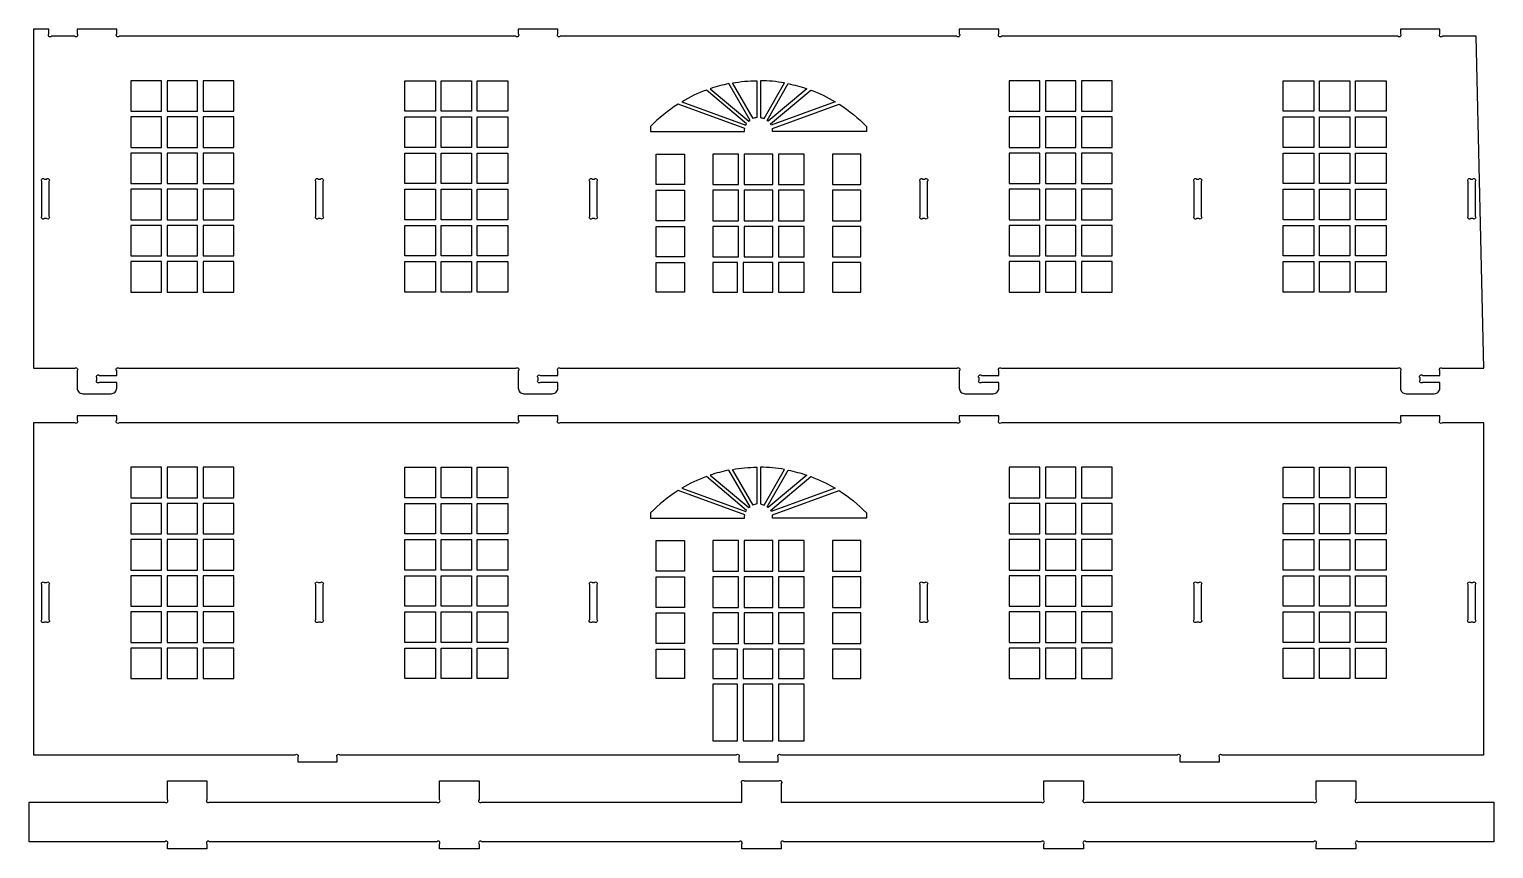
# Model space of a CAD drawing. Extents: x 9479 to 9938, y 971 to 1224.
# Drawn here: x 9599.5 to 9703.2, y 1165.8 to 1223.8 of the extents above; entities that cross this region are included whole.
import ezdxf

# ---------------------------------------------------------------- set-up
doc = ezdxf.new("R2010")
doc.units = 0
doc.header["$MEASUREMENT"] = 0
doc.layers.add('LAYER_1', color=18, linetype='CONTINUOUS')

msp = doc.modelspace()

# ---------------------------------------------------------------- linework, layer by layer
at = {"layer": 'LAYER_1'}
for points in [[(9701.96, 1223.3), (9699.58, 1223.3, -1), (9699.4, 1223.47), (9699.4, 1223.8), (9696.6, 1223.8), (9696.6, 1223.47, -1), (9696.43, 1223.3), (9668.35, 1223.3, -1), (9668.17, 1223.47), (9668.17, 1223.8), (9665.37, 1223.8), (9665.37, 1223.47, -1), (9665.19, 1223.3), (9637.11, 1223.3, -1), (9636.94, 1223.47), (9636.94, 1223.8), (9634.14, 1223.8), (9634.14, 1223.47, -1), (9633.96, 1223.3), (9605.88, 1223.3, -1), (9605.7, 1223.47), (9605.7, 1223.8), (9602.9, 1223.8), (9602.9, 1223.47, -1), (9602.73, 1223.3), (9601.08, 1223.3, -1), (9600.9, 1223.47), (9600.9, 1223.8), (9599.8, 1223.8), (9599.8, 1199.8), (9602.73, 1199.8, -1), (9602.9, 1199.62), (9602.9, 1198.4, 0.414214), (9603.3, 1198), (9605.3, 1198, 0.414214), (9605.7, 1198.4), (9605.7, 1198.8), (9604.48, 1198.8, -1), (9604.3, 1198.97), (9604.3, 1199.12, -1), (9604.48, 1199.3), (9605.7, 1199.3), (9605.7, 1199.62, -1), (9605.88, 1199.8), (9633.96, 1199.8, -1), (9634.14, 1199.62), (9634.14, 1198.4, 0.414214), (9634.54, 1198), (9636.54, 1198, 0.414214), (9636.94, 1198.4), (9636.94, 1198.8), (9635.71, 1198.8, -1), (9635.54, 1198.97), (9635.54, 1199.12, -1), (9635.71, 1199.3), (9636.94, 1199.3), (9636.94, 1199.62, -1), (9637.11, 1199.8), (9665.19, 1199.8, -1), (9665.37, 1199.62), (9665.37, 1198.4, 0.414214), (9665.77, 1198), (9667.77, 1198, 0.414214), (9668.17, 1198.4), (9668.17, 1198.8), (9666.95, 1198.8, -1), (9666.77, 1198.97), (9666.77, 1199.12, -1), (9666.95, 1199.3), (9668.17, 1199.3), (9668.17, 1199.62, -1), (9668.35, 1199.8), (9696.43, 1199.8, -1), (9696.6, 1199.62), (9696.6, 1198.4, 0.414214), (9697, 1198), (9699, 1198, 0.414214), (9699.4, 1198.4), (9699.4, 1198.8), (9698.18, 1198.8, -1), (9698, 1198.97), (9698, 1199.12, -1), (9698.18, 1199.3), (9699.4, 1199.3), (9699.4, 1199.62, -1), (9699.58, 1199.8), (9702.5, 1199.8)], [(9650.55, 1217.35), (9649.05, 1219.95, 0.032185), (9647.73, 1219.59), (9650.47, 1217.29, -0.024608)], [(9649.31, 1220, -0.040607), (9651.03, 1220.16), (9651.03, 1217.55, 0.068342), (9650.76, 1217.48)], [(9652.99, 1220, 0.040607), (9651.28, 1220.16), (9651.28, 1217.55, -0.068342), (9651.54, 1217.48)], [(9651.76, 1217.35), (9653.25, 1219.95, -0.032185), (9654.57, 1219.59), (9651.83, 1217.29, 0.024608)], [(9650.15, 1216.56, -0.055993), (9650.18, 1216.78), (9645.45, 1218.5, 0.059041), (9643.51, 1216.92), (9643.51, 1216.56)], [(9645.72, 1218.67), (9650.26, 1217.01, -0.024608), (9650.31, 1217.1), (9647.46, 1219.5, 0.04529)], [(9656.58, 1218.67), (9652.04, 1217.01, 0.024608), (9651.99, 1217.1), (9654.85, 1219.5, -0.04529)], [(9652.15, 1216.56, 0.055993), (9652.13, 1216.78), (9656.85, 1218.5, -0.059041), (9658.79, 1216.92), (9658.79, 1216.56)], [(9600.9, 1213.02), (9600.9, 1210.57, -1), (9600.73, 1210.4), (9600.58, 1210.4, -1), (9600.4, 1210.57), (9600.4, 1213.02, -1), (9600.58, 1213.2), (9600.73, 1213.2, -1)], [(9620.3, 1213.02), (9620.3, 1210.57, -1), (9620.13, 1210.4), (9619.98, 1210.4, -1), (9619.8, 1210.57), (9619.8, 1213.02, -1), (9619.98, 1213.2), (9620.13, 1213.2, -1)], [(9639.7, 1213.02), (9639.7, 1210.57, -1), (9639.53, 1210.4), (9639.38, 1210.4, -1), (9639.2, 1210.57), (9639.2, 1213.02, -1), (9639.38, 1213.2), (9639.53, 1213.2, -1)], [(9663.1, 1213.02), (9663.1, 1210.57, -1), (9662.93, 1210.4), (9662.78, 1210.4, -1), (9662.6, 1210.57), (9662.6, 1213.02, -1), (9662.78, 1213.2), (9662.93, 1213.2, -1)], [(9682.5, 1213.02), (9682.5, 1210.57, -1), (9682.33, 1210.4), (9682.18, 1210.4, -1), (9682, 1210.57), (9682, 1213.02, -1), (9682.18, 1213.2), (9682.33, 1213.2, -1)], [(9701.9, 1213.02), (9701.9, 1210.57, -1), (9701.73, 1210.4), (9701.58, 1210.4, -1), (9701.4, 1210.57), (9701.4, 1213.02, -1), (9701.58, 1213.2), (9701.73, 1213.2, -1)], [(9599.8, 1172.44), (9618.34, 1172.44, -1), (9618.52, 1172.27), (9618.52, 1171.94), (9621.32, 1171.94), (9621.32, 1172.27, -1), (9621.5, 1172.44), (9649.58, 1172.44, -1), (9649.75, 1172.27), (9649.75, 1171.94), (9652.55, 1171.94), (9652.55, 1172.27, -1), (9652.73, 1172.44), (9680.81, 1172.44, -1), (9680.99, 1172.27), (9680.99, 1171.94), (9683.79, 1171.94), (9683.79, 1172.27, -1), (9683.96, 1172.44), (9702.5, 1172.44), (9702.5, 1195.94), (9699.58, 1195.94, -1), (9699.4, 1196.12), (9699.4, 1196.44), (9696.6, 1196.44), (9696.6, 1196.12, -1), (9696.43, 1195.94), (9668.35, 1195.94, -1), (9668.17, 1196.12), (9668.17, 1196.44), (9665.37, 1196.44), (9665.37, 1196.12, -1), (9665.19, 1195.94), (9637.11, 1195.94, -1), (9636.94, 1196.12), (9636.94, 1196.44), (9634.14, 1196.44), (9634.14, 1196.12, -1), (9633.96, 1195.94), (9605.88, 1195.94, -1), (9605.7, 1196.12), (9605.7, 1196.44), (9602.9, 1196.44), (9602.9, 1196.12, -1), (9602.73, 1195.94), (9599.8, 1195.94)], [(9650.55, 1190), (9649.05, 1192.59, 0.032185), (9647.73, 1192.24), (9650.47, 1189.94, -0.024608)], [(9649.31, 1192.64, -0.040607), (9651.03, 1192.8), (9651.03, 1190.2, 0.068342), (9650.76, 1190.12)], [(9652.99, 1192.64, 0.040607), (9651.28, 1192.8), (9651.28, 1190.2, -0.068342), (9651.54, 1190.12)], [(9651.76, 1190), (9653.25, 1192.59, -0.032185), (9654.57, 1192.24), (9651.83, 1189.94, 0.024608)], [(9645.72, 1191.31), (9650.26, 1189.66, -0.024608), (9650.31, 1189.74), (9647.46, 1192.14, 0.04529)], [(9656.58, 1191.31), (9652.04, 1189.66, 0.024608), (9651.99, 1189.74), (9654.85, 1192.14, -0.04529)], [(9650.15, 1189.2, -0.055993), (9650.18, 1189.42), (9645.45, 1191.14, 0.059041), (9643.51, 1189.56), (9643.51, 1189.2)], [(9652.15, 1189.2, 0.055993), (9652.13, 1189.42), (9656.85, 1191.14, -0.059041), (9658.79, 1189.56), (9658.79, 1189.2)], [(9600.9, 1184.47), (9600.9, 1182.02, -1), (9600.73, 1181.84), (9600.58, 1181.84, -1), (9600.4, 1182.02), (9600.4, 1184.47, -1), (9600.58, 1184.64), (9600.73, 1184.64, -1)], [(9620.3, 1184.47), (9620.3, 1182.02, -1), (9620.13, 1181.84), (9619.98, 1181.84, -1), (9619.8, 1182.02), (9619.8, 1184.47, -1), (9619.98, 1184.64), (9620.13, 1184.64, -1)], [(9639.7, 1184.47), (9639.7, 1182.02, -1), (9639.53, 1181.84), (9639.38, 1181.84, -1), (9639.2, 1182.02), (9639.2, 1184.47, -1), (9639.38, 1184.64), (9639.53, 1184.64, -1)], [(9663.1, 1184.47), (9663.1, 1182.02, -1), (9662.93, 1181.84), (9662.78, 1181.84, -1), (9662.6, 1182.02), (9662.6, 1184.47, -1), (9662.78, 1184.64), (9662.93, 1184.64, -1)], [(9682.5, 1184.47), (9682.5, 1182.02, -1), (9682.33, 1181.84), (9682.18, 1181.84, -1), (9682, 1182.02), (9682, 1184.47, -1), (9682.18, 1184.64), (9682.33, 1184.64, -1)], [(9701.9, 1184.47), (9701.9, 1182.02, -1), (9701.73, 1181.84), (9701.58, 1181.84, -1), (9701.4, 1182.02), (9701.4, 1184.47, -1), (9701.58, 1184.64), (9701.73, 1184.64, -1)], [(9703.21, 1166.29), (9693.61, 1166.29, 1), (9693.44, 1166.12), (9693.44, 1165.79), (9690.64, 1165.79), (9690.64, 1166.12, 1), (9690.46, 1166.29), (9674.34, 1166.29, 1), (9674.16, 1166.12), (9674.16, 1165.79), (9671.36, 1165.79), (9671.36, 1166.12, 1), (9671.18, 1166.29), (9652.94, 1166.29, 1), (9652.76, 1166.12), (9652.76, 1165.79), (9649.96, 1165.79), (9649.96, 1166.12, 1), (9649.78, 1166.29), (9631.54, 1166.29, 1), (9631.36, 1166.12), (9631.36, 1165.79), (9628.56, 1165.79), (9628.56, 1166.12, 1), (9628.38, 1166.29), (9612.26, 1166.29, 1), (9612.09, 1166.12), (9612.09, 1165.79), (9609.29, 1165.79), (9609.29, 1166.12, 1), (9609.11, 1166.29), (9599.51, 1166.29), (9599.51, 1169.09), (9609.11, 1169.09, 1), (9609.29, 1169.27), (9609.29, 1170.59), (9612.09, 1170.59), (9612.09, 1169.27, 1), (9612.26, 1169.09), (9628.38, 1169.09, 1), (9628.56, 1169.27), (9628.56, 1170.59), (9631.36, 1170.59), (9631.36, 1169.27, 1), (9631.54, 1169.09), (9649.96, 1169.09), (9649.96, 1170.42, -1), (9650.14, 1170.59), (9652.58, 1170.59, -1), (9652.76, 1170.42), (9652.76, 1169.09), (9671.18, 1169.09, 1), (9671.36, 1169.27), (9671.36, 1170.59), (9674.16, 1170.59), (9674.16, 1169.27, 1), (9674.34, 1169.09), (9690.46, 1169.09, 1), (9690.64, 1169.27), (9690.64, 1170.59), (9693.44, 1170.59), (9693.44, 1169.27, 1), (9693.61, 1169.09), (9703.21, 1169.09)]]:
    msp.add_lwpolyline(points, format="xyb", close=True, dxfattribs=at)
for points in [[(9606.71, 1218), (9608.87, 1218), (9608.87, 1220.16), (9606.71, 1220.16)], [(9609.27, 1218), (9611.43, 1218), (9611.43, 1220.16), (9609.27, 1220.16)], [(9611.83, 1218), (9613.99, 1218), (9613.99, 1220.16), (9611.83, 1220.16)], [(9628.27, 1218), (9626.11, 1218), (9626.11, 1220.16), (9628.27, 1220.16)], [(9630.83, 1218), (9628.67, 1218), (9628.67, 1220.16), (9630.83, 1220.16)], [(9633.39, 1218), (9631.23, 1218), (9631.23, 1220.16), (9633.39, 1220.16)], [(9668.91, 1218), (9671.07, 1218), (9671.07, 1220.16), (9668.91, 1220.16)], [(9671.47, 1218), (9673.63, 1218), (9673.63, 1220.16), (9671.47, 1220.16)], [(9674.03, 1218), (9676.19, 1218), (9676.19, 1220.16), (9674.03, 1220.16)], [(9690.47, 1218), (9688.31, 1218), (9688.31, 1220.16), (9690.47, 1220.16)], [(9693.03, 1218), (9690.87, 1218), (9690.87, 1220.16), (9693.03, 1220.16)], [(9695.59, 1218), (9693.43, 1218), (9693.43, 1220.16), (9695.59, 1220.16)], [(9606.71, 1215.44), (9608.87, 1215.44), (9608.87, 1217.6), (9606.71, 1217.6)], [(9609.27, 1215.44), (9611.43, 1215.44), (9611.43, 1217.6), (9609.27, 1217.6)], [(9611.83, 1215.44), (9613.99, 1215.44), (9613.99, 1217.6), (9611.83, 1217.6)], [(9628.27, 1215.44), (9626.11, 1215.44), (9626.11, 1217.6), (9628.27, 1217.6)], [(9630.83, 1215.44), (9628.67, 1215.44), (9628.67, 1217.6), (9630.83, 1217.6)], [(9633.39, 1215.44), (9631.23, 1215.44), (9631.23, 1217.6), (9633.39, 1217.6)], [(9668.91, 1215.44), (9671.07, 1215.44), (9671.07, 1217.6), (9668.91, 1217.6)], [(9671.47, 1215.44), (9673.63, 1215.44), (9673.63, 1217.6), (9671.47, 1217.6)], [(9674.03, 1215.44), (9676.19, 1215.44), (9676.19, 1217.6), (9674.03, 1217.6)], [(9690.47, 1215.44), (9688.31, 1215.44), (9688.31, 1217.6), (9690.47, 1217.6)], [(9693.03, 1215.44), (9690.87, 1215.44), (9690.87, 1217.6), (9693.03, 1217.6)], [(9695.59, 1215.44), (9693.43, 1215.44), (9693.43, 1217.6), (9695.59, 1217.6)], [(9606.71, 1212.88), (9608.87, 1212.88), (9608.87, 1215.04), (9606.71, 1215.04)], [(9609.27, 1212.88), (9611.43, 1212.88), (9611.43, 1215.04), (9609.27, 1215.04)], [(9611.83, 1212.88), (9613.99, 1212.88), (9613.99, 1215.04), (9611.83, 1215.04)], [(9628.27, 1212.88), (9626.11, 1212.88), (9626.11, 1215.04), (9628.27, 1215.04)], [(9630.83, 1212.88), (9628.67, 1212.88), (9628.67, 1215.04), (9630.83, 1215.04)], [(9633.39, 1212.88), (9631.23, 1212.88), (9631.23, 1215.04), (9633.39, 1215.04)], [(9645.91, 1212.8), (9643.91, 1212.8), (9643.91, 1214.96), (9645.91, 1214.96)], [(9647.91, 1212.8), (9649.74, 1212.8), (9649.74, 1214.96), (9647.91, 1214.96)], [(9650.14, 1212.8), (9652.17, 1212.8), (9652.17, 1214.96), (9650.14, 1214.96)], [(9652.57, 1212.8), (9654.39, 1212.8), (9654.39, 1214.96), (9652.57, 1214.96)], [(9656.39, 1212.8), (9658.39, 1212.8), (9658.39, 1214.96), (9656.39, 1214.96)], [(9668.91, 1212.88), (9671.07, 1212.88), (9671.07, 1215.04), (9668.91, 1215.04)], [(9671.47, 1212.88), (9673.63, 1212.88), (9673.63, 1215.04), (9671.47, 1215.04)], [(9674.03, 1212.88), (9676.19, 1212.88), (9676.19, 1215.04), (9674.03, 1215.04)], [(9690.47, 1212.88), (9688.31, 1212.88), (9688.31, 1215.04), (9690.47, 1215.04)], [(9693.03, 1212.88), (9690.87, 1212.88), (9690.87, 1215.04), (9693.03, 1215.04)], [(9695.59, 1212.88), (9693.43, 1212.88), (9693.43, 1215.04), (9695.59, 1215.04)], [(9606.71, 1210.32), (9608.87, 1210.32), (9608.87, 1212.48), (9606.71, 1212.48)], [(9609.27, 1210.32), (9611.43, 1210.32), (9611.43, 1212.48), (9609.27, 1212.48)], [(9611.83, 1210.32), (9613.99, 1210.32), (9613.99, 1212.48), (9611.83, 1212.48)], [(9628.27, 1210.32), (9626.11, 1210.32), (9626.11, 1212.48), (9628.27, 1212.48)], [(9630.83, 1210.32), (9628.67, 1210.32), (9628.67, 1212.48), (9630.83, 1212.48)], [(9633.39, 1210.32), (9631.23, 1210.32), (9631.23, 1212.48), (9633.39, 1212.48)], [(9645.91, 1210.24), (9643.91, 1210.24), (9643.91, 1212.4), (9645.91, 1212.4)], [(9647.91, 1210.24), (9649.74, 1210.24), (9649.74, 1212.4), (9647.91, 1212.4)], [(9650.14, 1210.24), (9652.17, 1210.24), (9652.17, 1212.4), (9650.14, 1212.4)], [(9652.57, 1210.24), (9654.39, 1210.24), (9654.39, 1212.4), (9652.57, 1212.4)], [(9656.39, 1210.24), (9658.39, 1210.24), (9658.39, 1212.4), (9656.39, 1212.4)], [(9668.91, 1210.32), (9671.07, 1210.32), (9671.07, 1212.48), (9668.91, 1212.48)], [(9671.47, 1210.32), (9673.63, 1210.32), (9673.63, 1212.48), (9671.47, 1212.48)], [(9674.03, 1210.32), (9676.19, 1210.32), (9676.19, 1212.48), (9674.03, 1212.48)], [(9690.47, 1210.32), (9688.31, 1210.32), (9688.31, 1212.48), (9690.47, 1212.48)], [(9693.03, 1210.32), (9690.87, 1210.32), (9690.87, 1212.48), (9693.03, 1212.48)], [(9695.59, 1210.32), (9693.43, 1210.32), (9693.43, 1212.48), (9695.59, 1212.48)], [(9606.71, 1207.76), (9608.87, 1207.76), (9608.87, 1209.92), (9606.71, 1209.92)], [(9609.27, 1207.76), (9611.43, 1207.76), (9611.43, 1209.92), (9609.27, 1209.92)], [(9611.83, 1207.76), (9613.99, 1207.76), (9613.99, 1209.92), (9611.83, 1209.92)], [(9628.27, 1207.76), (9626.11, 1207.76), (9626.11, 1209.92), (9628.27, 1209.92)], [(9630.83, 1207.76), (9628.67, 1207.76), (9628.67, 1209.92), (9630.83, 1209.92)], [(9633.39, 1207.76), (9631.23, 1207.76), (9631.23, 1209.92), (9633.39, 1209.92)], [(9645.91, 1209.84), (9645.91, 1207.68), (9643.91, 1207.68), (9643.91, 1209.84)], [(9647.91, 1207.68), (9649.74, 1207.68), (9649.74, 1209.84), (9647.91, 1209.84)], [(9650.14, 1207.68), (9652.17, 1207.68), (9652.17, 1209.84), (9650.14, 1209.84)], [(9652.57, 1207.68), (9654.39, 1207.68), (9654.39, 1209.84), (9652.57, 1209.84)], [(9656.39, 1209.84), (9656.39, 1207.68), (9658.39, 1207.68), (9658.39, 1209.84)], [(9668.91, 1207.76), (9671.07, 1207.76), (9671.07, 1209.92), (9668.91, 1209.92)], [(9671.47, 1207.76), (9673.63, 1207.76), (9673.63, 1209.92), (9671.47, 1209.92)], [(9674.03, 1207.76), (9676.19, 1207.76), (9676.19, 1209.92), (9674.03, 1209.92)], [(9690.47, 1207.76), (9688.31, 1207.76), (9688.31, 1209.92), (9690.47, 1209.92)], [(9693.03, 1207.76), (9690.87, 1207.76), (9690.87, 1209.92), (9693.03, 1209.92)], [(9695.59, 1207.76), (9693.43, 1207.76), (9693.43, 1209.92), (9695.59, 1209.92)], [(9606.71, 1205.2), (9608.87, 1205.2), (9608.87, 1207.36), (9606.71, 1207.36)], [(9609.27, 1205.2), (9611.43, 1205.2), (9611.43, 1207.36), (9609.27, 1207.36)], [(9611.83, 1205.2), (9613.99, 1205.2), (9613.99, 1207.36), (9611.83, 1207.36)], [(9628.27, 1205.2), (9626.11, 1205.2), (9626.11, 1207.36), (9628.27, 1207.36)], [(9630.83, 1205.2), (9628.67, 1205.2), (9628.67, 1207.36), (9630.83, 1207.36)], [(9633.39, 1205.2), (9631.23, 1205.2), (9631.23, 1207.36), (9633.39, 1207.36)], [(9645.91, 1207.28), (9645.91, 1205.2), (9643.91, 1205.2), (9643.91, 1207.28)], [(9647.91, 1205.2), (9649.67, 1205.2), (9649.67, 1207.28), (9647.91, 1207.28)], [(9650.07, 1205.2), (9652.17, 1205.2), (9652.17, 1207.28), (9650.07, 1207.28)], [(9652.57, 1205.2), (9654.39, 1205.2), (9654.39, 1207.28), (9652.57, 1207.28)], [(9656.39, 1207.28), (9656.39, 1205.2), (9658.39, 1205.2), (9658.39, 1207.28)], [(9668.91, 1205.2), (9671.07, 1205.2), (9671.07, 1207.36), (9668.91, 1207.36)], [(9671.47, 1205.2), (9673.63, 1205.2), (9673.63, 1207.36), (9671.47, 1207.36)], [(9674.03, 1205.2), (9676.19, 1205.2), (9676.19, 1207.36), (9674.03, 1207.36)], [(9690.47, 1205.2), (9688.31, 1205.2), (9688.31, 1207.36), (9690.47, 1207.36)], [(9693.03, 1205.2), (9690.87, 1205.2), (9690.87, 1207.36), (9693.03, 1207.36)], [(9695.59, 1205.2), (9693.43, 1205.2), (9693.43, 1207.36), (9695.59, 1207.36)], [(9606.71, 1190.64), (9608.87, 1190.64), (9608.87, 1192.8), (9606.71, 1192.8)], [(9609.27, 1190.64), (9611.43, 1190.64), (9611.43, 1192.8), (9609.27, 1192.8)], [(9611.83, 1190.64), (9613.99, 1190.64), (9613.99, 1192.8), (9611.83, 1192.8)], [(9628.27, 1190.64), (9626.11, 1190.64), (9626.11, 1192.8), (9628.27, 1192.8)], [(9630.83, 1190.64), (9628.67, 1190.64), (9628.67, 1192.8), (9630.83, 1192.8)], [(9633.39, 1190.64), (9631.23, 1190.64), (9631.23, 1192.8), (9633.39, 1192.8)], [(9668.91, 1190.64), (9671.07, 1190.64), (9671.07, 1192.8), (9668.91, 1192.8)], [(9671.47, 1190.64), (9673.63, 1190.64), (9673.63, 1192.8), (9671.47, 1192.8)], [(9674.03, 1190.64), (9676.19, 1190.64), (9676.19, 1192.8), (9674.03, 1192.8)], [(9690.47, 1190.64), (9688.31, 1190.64), (9688.31, 1192.8), (9690.47, 1192.8)], [(9693.03, 1190.64), (9690.87, 1190.64), (9690.87, 1192.8), (9693.03, 1192.8)], [(9695.59, 1190.64), (9693.43, 1190.64), (9693.43, 1192.8), (9695.59, 1192.8)], [(9606.71, 1188.08), (9608.87, 1188.08), (9608.87, 1190.24), (9606.71, 1190.24)], [(9609.27, 1188.08), (9611.43, 1188.08), (9611.43, 1190.24), (9609.27, 1190.24)], [(9611.83, 1188.08), (9613.99, 1188.08), (9613.99, 1190.24), (9611.83, 1190.24)], [(9628.27, 1188.08), (9626.11, 1188.08), (9626.11, 1190.24), (9628.27, 1190.24)], [(9630.83, 1188.08), (9628.67, 1188.08), (9628.67, 1190.24), (9630.83, 1190.24)], [(9633.39, 1188.08), (9631.23, 1188.08), (9631.23, 1190.24), (9633.39, 1190.24)], [(9668.91, 1188.08), (9671.07, 1188.08), (9671.07, 1190.24), (9668.91, 1190.24)], [(9671.47, 1188.08), (9673.63, 1188.08), (9673.63, 1190.24), (9671.47, 1190.24)], [(9674.03, 1188.08), (9676.19, 1188.08), (9676.19, 1190.24), (9674.03, 1190.24)], [(9690.47, 1188.08), (9688.31, 1188.08), (9688.31, 1190.24), (9690.47, 1190.24)], [(9693.03, 1188.08), (9690.87, 1188.08), (9690.87, 1190.24), (9693.03, 1190.24)], [(9695.59, 1188.08), (9693.43, 1188.08), (9693.43, 1190.24), (9695.59, 1190.24)], [(9606.71, 1185.52), (9608.87, 1185.52), (9608.87, 1187.68), (9606.71, 1187.68)], [(9609.27, 1185.52), (9611.43, 1185.52), (9611.43, 1187.68), (9609.27, 1187.68)], [(9611.83, 1185.52), (9613.99, 1185.52), (9613.99, 1187.68), (9611.83, 1187.68)], [(9628.27, 1185.52), (9626.11, 1185.52), (9626.11, 1187.68), (9628.27, 1187.68)], [(9630.83, 1185.52), (9628.67, 1185.52), (9628.67, 1187.68), (9630.83, 1187.68)], [(9633.39, 1185.52), (9631.23, 1185.52), (9631.23, 1187.68), (9633.39, 1187.68)], [(9645.91, 1185.44), (9643.91, 1185.44), (9643.91, 1187.6), (9645.91, 1187.6)], [(9647.91, 1185.44), (9649.74, 1185.44), (9649.74, 1187.6), (9647.91, 1187.6)], [(9650.14, 1185.44), (9652.17, 1185.44), (9652.17, 1187.6), (9650.14, 1187.6)], [(9652.57, 1185.44), (9654.39, 1185.44), (9654.39, 1187.6), (9652.57, 1187.6)], [(9656.39, 1185.44), (9658.39, 1185.44), (9658.39, 1187.6), (9656.39, 1187.6)], [(9668.91, 1185.52), (9671.07, 1185.52), (9671.07, 1187.68), (9668.91, 1187.68)], [(9671.47, 1185.52), (9673.63, 1185.52), (9673.63, 1187.68), (9671.47, 1187.68)], [(9674.03, 1185.52), (9676.19, 1185.52), (9676.19, 1187.68), (9674.03, 1187.68)], [(9690.47, 1185.52), (9688.31, 1185.52), (9688.31, 1187.68), (9690.47, 1187.68)], [(9693.03, 1185.52), (9690.87, 1185.52), (9690.87, 1187.68), (9693.03, 1187.68)], [(9695.59, 1185.52), (9693.43, 1185.52), (9693.43, 1187.68), (9695.59, 1187.68)], [(9606.71, 1182.96), (9608.87, 1182.96), (9608.87, 1185.12), (9606.71, 1185.12)], [(9609.27, 1182.96), (9611.43, 1182.96), (9611.43, 1185.12), (9609.27, 1185.12)], [(9611.83, 1182.96), (9613.99, 1182.96), (9613.99, 1185.12), (9611.83, 1185.12)], [(9628.27, 1182.96), (9626.11, 1182.96), (9626.11, 1185.12), (9628.27, 1185.12)], [(9630.83, 1182.96), (9628.67, 1182.96), (9628.67, 1185.12), (9630.83, 1185.12)], [(9633.39, 1182.96), (9631.23, 1182.96), (9631.23, 1185.12), (9633.39, 1185.12)], [(9645.91, 1182.88), (9643.91, 1182.88), (9643.91, 1185.04), (9645.91, 1185.04)], [(9647.91, 1182.88), (9649.74, 1182.88), (9649.74, 1185.04), (9647.91, 1185.04)], [(9650.14, 1182.88), (9652.17, 1182.88), (9652.17, 1185.04), (9650.14, 1185.04)], [(9652.57, 1182.88), (9654.39, 1182.88), (9654.39, 1185.04), (9652.57, 1185.04)], [(9656.39, 1182.88), (9658.39, 1182.88), (9658.39, 1185.04), (9656.39, 1185.04)], [(9668.91, 1182.96), (9671.07, 1182.96), (9671.07, 1185.12), (9668.91, 1185.12)], [(9671.47, 1182.96), (9673.63, 1182.96), (9673.63, 1185.12), (9671.47, 1185.12)], [(9674.03, 1182.96), (9676.19, 1182.96), (9676.19, 1185.12), (9674.03, 1185.12)], [(9690.47, 1182.96), (9688.31, 1182.96), (9688.31, 1185.12), (9690.47, 1185.12)], [(9693.03, 1182.96), (9690.87, 1182.96), (9690.87, 1185.12), (9693.03, 1185.12)], [(9695.59, 1182.96), (9693.43, 1182.96), (9693.43, 1185.12), (9695.59, 1185.12)], [(9606.71, 1180.4), (9608.87, 1180.4), (9608.87, 1182.56), (9606.71, 1182.56)], [(9609.27, 1180.4), (9611.43, 1180.4), (9611.43, 1182.56), (9609.27, 1182.56)], [(9611.83, 1180.4), (9613.99, 1180.4), (9613.99, 1182.56), (9611.83, 1182.56)], [(9628.27, 1180.4), (9626.11, 1180.4), (9626.11, 1182.56), (9628.27, 1182.56)], [(9630.83, 1180.4), (9628.67, 1180.4), (9628.67, 1182.56), (9630.83, 1182.56)], [(9633.39, 1180.4), (9631.23, 1180.4), (9631.23, 1182.56), (9633.39, 1182.56)], [(9645.91, 1182.48), (9645.91, 1180.32), (9643.91, 1180.32), (9643.91, 1182.48)], [(9647.91, 1180.32), (9649.74, 1180.32), (9649.74, 1182.48), (9647.91, 1182.48)], [(9650.14, 1180.32), (9652.17, 1180.32), (9652.17, 1182.48), (9650.14, 1182.48)], [(9652.57, 1180.32), (9654.39, 1180.32), (9654.39, 1182.48), (9652.57, 1182.48)], [(9656.39, 1182.48), (9656.39, 1180.32), (9658.39, 1180.32), (9658.39, 1182.48)], [(9668.91, 1180.4), (9671.07, 1180.4), (9671.07, 1182.56), (9668.91, 1182.56)], [(9671.47, 1180.4), (9673.63, 1180.4), (9673.63, 1182.56), (9671.47, 1182.56)], [(9674.03, 1180.4), (9676.19, 1180.4), (9676.19, 1182.56), (9674.03, 1182.56)], [(9690.47, 1180.4), (9688.31, 1180.4), (9688.31, 1182.56), (9690.47, 1182.56)], [(9693.03, 1180.4), (9690.87, 1180.4), (9690.87, 1182.56), (9693.03, 1182.56)], [(9695.59, 1180.4), (9693.43, 1180.4), (9693.43, 1182.56), (9695.59, 1182.56)], [(9606.71, 1177.84), (9608.87, 1177.84), (9608.87, 1180), (9606.71, 1180)], [(9609.27, 1177.84), (9611.43, 1177.84), (9611.43, 1180), (9609.27, 1180)], [(9611.83, 1177.84), (9613.99, 1177.84), (9613.99, 1180), (9611.83, 1180)], [(9628.27, 1177.84), (9626.11, 1177.84), (9626.11, 1180), (9628.27, 1180)], [(9630.83, 1177.84), (9628.67, 1177.84), (9628.67, 1180), (9630.83, 1180)], [(9633.39, 1177.84), (9631.23, 1177.84), (9631.23, 1180), (9633.39, 1180)], [(9645.91, 1179.92), (9645.91, 1177.84), (9643.91, 1177.84), (9643.91, 1179.92)], [(9647.91, 1177.84), (9649.67, 1177.84), (9649.67, 1179.92), (9647.91, 1179.92)], [(9650.07, 1177.84), (9652.17, 1177.84), (9652.17, 1179.92), (9650.07, 1179.92)], [(9652.57, 1177.84), (9654.39, 1177.84), (9654.39, 1179.92), (9652.57, 1179.92)], [(9656.39, 1179.92), (9656.39, 1177.84), (9658.39, 1177.84), (9658.39, 1179.92)], [(9668.91, 1177.84), (9671.07, 1177.84), (9671.07, 1180), (9668.91, 1180)], [(9671.47, 1177.84), (9673.63, 1177.84), (9673.63, 1180), (9671.47, 1180)], [(9674.03, 1177.84), (9676.19, 1177.84), (9676.19, 1180), (9674.03, 1180)], [(9690.47, 1177.84), (9688.31, 1177.84), (9688.31, 1180), (9690.47, 1180)], [(9693.03, 1177.84), (9690.87, 1177.84), (9690.87, 1180), (9693.03, 1180)], [(9695.59, 1177.84), (9693.43, 1177.84), (9693.43, 1180), (9695.59, 1180)], [(9647.91, 1173.44), (9649.67, 1173.44), (9649.67, 1177.44), (9647.91, 1177.44)], [(9650.07, 1173.44), (9652.17, 1173.44), (9652.17, 1177.44), (9650.07, 1177.44)], [(9652.57, 1173.44), (9654.39, 1173.44), (9654.39, 1177.44), (9652.57, 1177.44)]]:
    msp.add_lwpolyline(points, close=True, dxfattribs=at)

doc.saveas('drawing.dxf')
